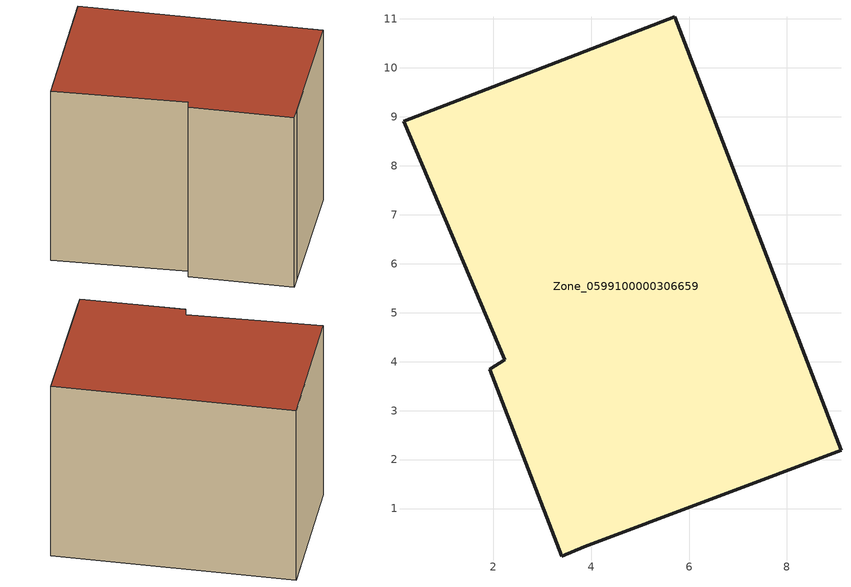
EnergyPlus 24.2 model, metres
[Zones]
Zone_0599100000306659
 floor ground (C_G): 3.4,0.03 1.93,3.85 2.24,4.03 0.17,8.9 5.71,11.04 9.1,2.19 3.86,0.22 z0
 wall outside (C_F): 5.71,11.04 0.17,8.9 2.24,4.03 1.93,3.85 3.4,0.03 3.86,0.22 9.1,2.19 5.71,11.04 z0:7.71
 roof outside (C_R): 1.93,3.85 3.4,0.03 3.86,0.22 9.1,2.19 5.71,11.04 0.17,8.9 2.24,4.03 z7.71
[BUILDING]
Pand.0599100000306659: North Axis=0; Terrain=City; Loads Convergence Tolerance Value=0.04; Temperature Convergence Tolerance Value=0.4; Solar Distribution=FullExterior; Maximum Number of Warmup Days=25; Minimum Number of Warmup Days=1
[Site:Location]
Rotterdam.The.Hague.AP_ZH_NLD Design_Conditions: Latitude=51.96; Longitude=4.45; Time Zone=1; Elevation=-4.5
[SITE:GROUNDTEMPERATURE:BUILDINGSURFACE]
18, 18, 18, 18, 18, 18, 18, 18, 18, 18, 18, 18
[MATERIAL] Thermal Absorptance=0.9; Solar Absorptance=0.7; Visible Absorptance=0.7
Name | Roughness | Thickness | Conductivity | Density | Specific Heat
G.TC.1975-1991 | MediumSmooth | 0.15 | 0.288461 | 540 | 1210
F.TC.1975-1991 | Rough | 0.3 | 0.230769 | 1920 | 840
R.TC.1975-1991 | MediumRough | 0.2 | 0.153846 | 1500 | 1000
[CONSTRUCTION]
C_G: G.TC.1975-1991
C_F: F.TC.1975-1991
C_R: R.TC.1975-1991
[ZONE]
Zone_0599100000306659: Type=1; Multiplier=1; Ceiling Height=Autocalculate; Volume=Autocalculate; Floor Area=autocalculate; Part of Total Floor Area=Yes
[ZONEINFILTRATION:DESIGNFLOWRATE]
Infil_Zone_0599100000306659: Zone or ZoneList or Space or SpaceList=Zone_0599100000306659; Schedule=AlwaysOn; Design Flow Rate Calculation Method=Flow/Area; Flow Rate per Floor Area=0.003; Constant Term Coefficient=1; Temperature Term Coefficient=0; Velocity Term Coefficient=0; Velocity Squared Term Coefficient=0
[HVACTEMPLATE:ZONE:IDEALLOADSAIRSYSTEM]
Zone_0599100000306659: Maximum Heating Supply Air Temperature=50; Minimum Cooling Supply Air Temperature=13; Maximum Heating Supply Air Humidity Ratio=0.0156; Minimum Cooling Supply Air Humidity Ratio=0.0077; Heating Limit=NoLimit; Cooling Limit=NoLimit; Dehumidification Control Type=ConstantSensibleHeatRatio; Cooling Sensible Heat Ratio=0.7; Dehumidification Setpoint=60; Humidification Control Type=None; Humidification Setpoint=30; Outdoor Air Method=None; Outdoor Air Flow Rate per Person=0.00944; Outdoor Air Flow Rate per Zone Floor Area=0; Outdoor Air Flow Rate per Zone=0; Demand Controlled Ventilation Type=None; Outdoor Air Economizer Type=NoEconomizer; Heat Recovery Type=None; Sensible Heat Recovery Effectiveness=0.7; Latent Heat Recovery Effectiveness=0.65
[ZONECONTROL:THERMOSTAT]
ThermostatControl_Zone_0599100000306659: Zone or ZoneList=Zone_0599100000306659; Control Type Schedule=DualSetpointControlType; Control 1=Thermostat_Zone_0599100000306659; Temperature Difference Between Cutout And Setpoint=0
[THERMOSTATSETPOINT:DUALSETPOINT]
Thermostat_Zone_0599100000306659: Heating Setpoint Temperature Schedule=HeatingSetpoint_Zone_0599100000306659; Cooling Setpoint Temperature Schedule=CoolingSetpoint_Zone_0599100000306659
[SCHEDULE:COMPACT]
HeatingSetpoint_Zone_0599100000306659: Through: 12/31, For: AllDays, Until: 24:00, 21
CoolingSetpoint_Zone_0599100000306659: Through: 12/31, For: AllDays, Until: 24:00, 24
DualSetpointControlType: Through: 12/31, For: AllDays, Until: 24:00, 4
AlwaysOn: Through: 12/31, For: AllDays, Until: 24:00, 1
